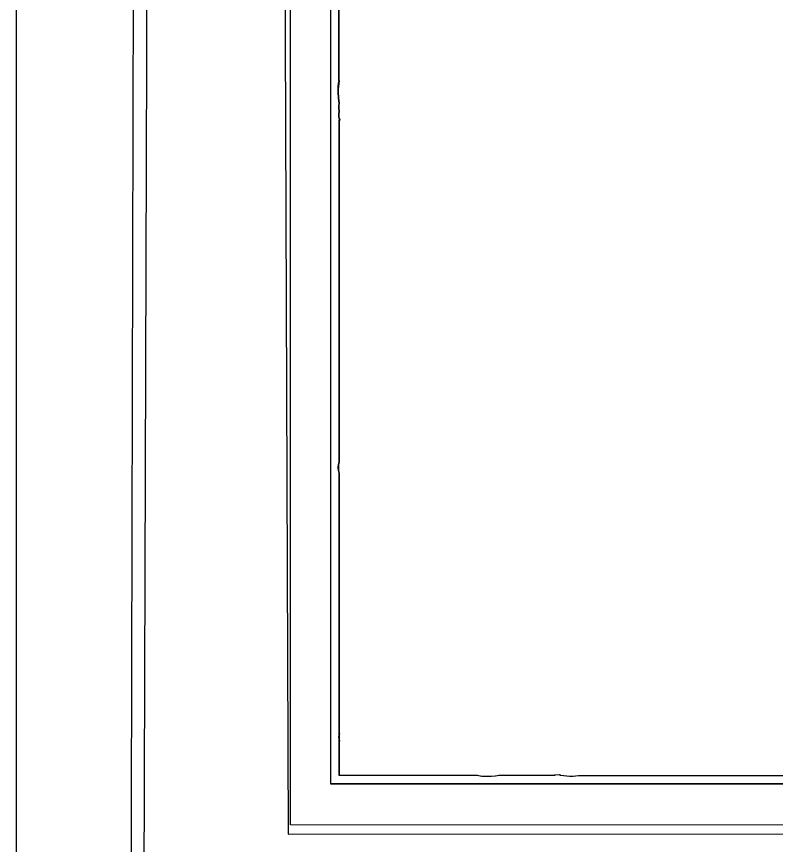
# Model space of a CAD drawing. Header units: millimetres. Extents: x 175 to 239, y 0 to 181.
# Drawn here: x 175.3 to 193.47, y 134.09 to 153.91 of the extents above; entities that cross this region are included whole.
import ezdxf

# ---------------------------------------------------------------- set-up
doc = ezdxf.new("R2010")
doc.units = ezdxf.units.MM
doc.layers.get('0').update_dxf_attribs({"linetype": 'CONTINUOUS'})

msp = doc.modelspace()

# ---------------------------------------------------------------- linework, layer by layer
at = {"color": 1}
for points in [[(175.300006, 94.540355), (175.300006, 178.388355), (175.309595, 178.667118), (175.335938, 178.937523), (175.379334, 179.19843), (175.440084, 179.448699), (175.518489, 179.68719), (175.614848, 179.912765), (175.729462, 180.124283), (175.862631, 180.320605), (176.014656, 180.500591), (176.185836, 180.663101), (176.376473, 180.806996), (176.586866, 180.931136), (176.817315, 181.034382), (177.068121, 181.115593), (177.339585, 181.173631), (177.632006, 181.207355), (236.458006, 181.207355)], [(182.807928, 164.901354), (182.807928, 135.574934), (231.057349, 135.574934)], [(201.727402, 135.758379), (189.027401, 135.758379), (188.995651, 135.758379), (188.741651, 135.758379), (188.672859, 135.746914), (188.604067, 135.74074), (188.53059, 135.739638), (188.458105, 135.74515), (188.314789, 135.765434), (188.300678, 135.769403), (188.286567, 135.776018), (188.173678, 135.768962), (188.159567, 135.761907), (188.074901, 135.761907), (188.032567, 135.761907), (188.004345, 135.761907), (186.843706, 135.761907), (186.750551, 135.750607), (186.656734, 135.742945), (186.562917, 135.73859), (186.469762, 135.737212), (186.43068, 135.739086), (186.392591, 135.744268), (186.318067, 135.761907), (183.019595, 135.761907), (183.019595, 136.587407), (183.02665, 136.590935), (183.020697, 136.635859), (183.018713, 136.680452), (183.020697, 136.724384), (183.02665, 136.767323), (183.019595, 136.763796), (183.019595, 142.986796), (183.005704, 143.055588), (183.001074, 143.12438), (183.005704, 143.193171), (183.019595, 143.261963), (183.019595, 151.428769), (183.033706, 151.428769), (183.020477, 151.480363), (183.014854, 151.506656), (183.012539, 151.534603), (183.012539, 151.591047), (183.019595, 151.629853), (183.014303, 151.729512), (183.015626, 151.777689), (183.019595, 151.82388), (183.0062, 151.961464), (182.999751, 152.099047), (183.000061, 152.167839), (183.003223, 152.23663), (183.009611, 152.305422), (183.019595, 152.374214), (183.016067, 152.374214), (183.016067, 162.851715)]]:
    msp.add_lwpolyline(points, dxfattribs=at)
at = {"color": 5}
for points in [[(235.972501, 129.83415), (235.948399, 136.613855), (235.89449, 150.175746), (235.868156, 156.956939), (235.84455, 163.737636), (235.825409, 170.517341), (235.812469, 177.295558), (235.727803, 177.503697), (213.079452, 177.553086), (210.908383, 177.575451), (208.737009, 177.590286), (206.565356, 177.598579), (204.39345, 177.601317), (202.221317, 177.599487), (200.048982, 177.594076), (195.70381, 177.576458), (191.358143, 177.556359), (187.012186, 177.541676), (184.839164, 177.538833), (182.666147, 177.540305), (180.49316, 177.547079), (178.320231, 177.560142), (178.143842, 177.500169), (177.946286, 95.821468)], [(178.228509, 96.170718), (178.468398, 170.197664)], [(181.67515, 166.105438), (181.791567, 134.358942), (232.334078, 134.390692)], [(232.358772, 134.560025), (181.851539, 134.588248), (181.851539, 166.073688), (181.855067, 166.073688), (181.87851, 166.074025), (181.901225, 166.071256), (181.944529, 166.057538), (181.985106, 166.034807), (182.023078, 166.005338), (182.058569, 165.971403), (182.091704, 165.935278), (182.151401, 165.865549), (182.288157, 165.686129), (182.509911, 165.380039), (182.621347, 165.22135), (182.716452, 165.081225), (182.782701, 164.976404), (182.80109, 164.942465), (182.807568, 164.923632), (182.807568, 135.565443), (231.057021, 135.565443)], [(201.716471, 135.759471), (189.016462, 135.759471), (188.984711, 135.759471), (188.730711, 135.759471), (188.66192, 135.748006), (188.593128, 135.741832), (188.519651, 135.740729), (188.447166, 135.746242), (188.30385, 135.766526), (188.289739, 135.770495), (188.275628, 135.77711), (188.162739, 135.770054), (188.148628, 135.762999), (188.063961, 135.762999), (188.021627, 135.762999), (187.993405, 135.762999), (186.832765, 135.762999), (186.73961, 135.751699), (186.645793, 135.744037), (186.551976, 135.739682), (186.458821, 135.738304), (186.419739, 135.740178), (186.38165, 135.74536), (186.307126, 135.762999), (183.008651, 135.762999), (183.008651, 136.588499), (183.015707, 136.592027), (183.009754, 136.636951), (183.007769, 136.681544), (183.009754, 136.725476), (183.015707, 136.768416), (183.008651, 136.764888), (183.008651, 142.987893), (182.994761, 143.056685), (182.990131, 143.125476), (182.994761, 143.194268), (183.008651, 143.26306), (183.008651, 151.429872), (183.022762, 151.429872), (183.009533, 151.481465), (183.003911, 151.507758), (183.001596, 151.535705), (183.001596, 151.59215), (183.008651, 151.630955), (183.00336, 151.730615), (183.004683, 151.778791), (183.008651, 151.824983), (182.995257, 151.962567), (182.988808, 152.10015), (182.989118, 152.168942), (182.99228, 152.237733), (182.998667, 152.306525), (183.008651, 152.375317), (183.005124, 152.375317), (183.005124, 162.852825)]]:
    msp.add_lwpolyline(points, dxfattribs=at)

doc.saveas('drawing.dxf')
